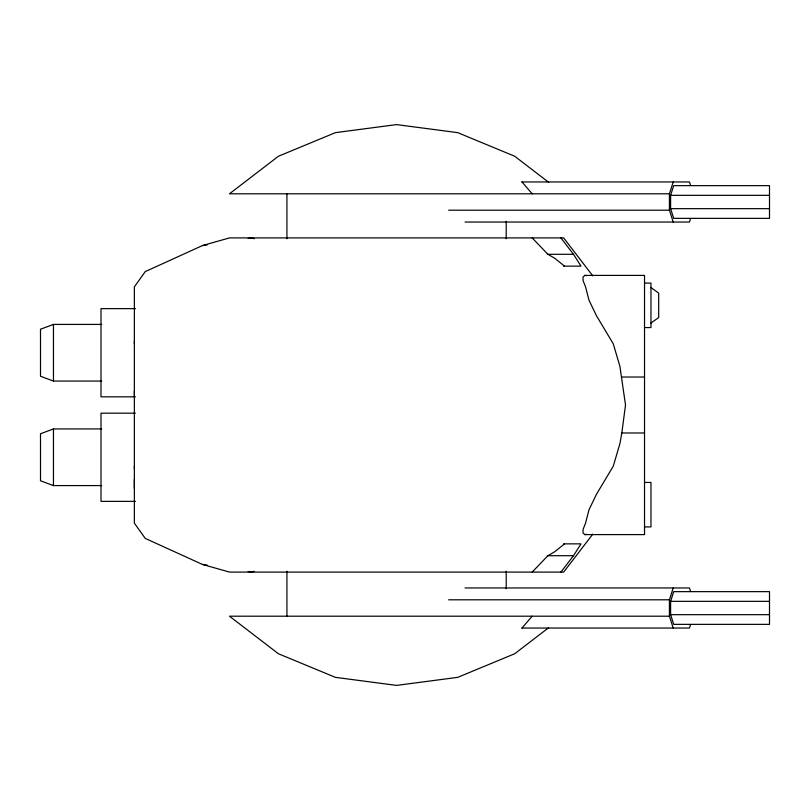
<?xml version="1.0" encoding="UTF-8"?>
<svg xmlns="http://www.w3.org/2000/svg" width="810" height="810" viewBox="0 0 810 810"><rect width="100%" height="100%" fill="white"/><g stroke="black" fill="none" stroke-linecap="round" stroke-linejoin="round"><path stroke-width="1.21" d="M134.359 466.155L134.359 523.149L145.263 538.407L202.389 564.408L229.483 572.093L563.659 572.093L592.778 534.134M134.359 341.324L134.359 468.676M286.932 238.758L286.932 193.803M506.209 238.758L506.209 221.272M621.827 432.975L625.512 405L619.903 366.312L613.281 343.845L596.484 315.748L589.012 300.257L585.549 286.851L583.139 280.797L582.997 277.131L584.739 275.4L644.527 275.4L644.527 534.6L584.739 534.6L582.997 532.869L583.139 529.203L585.549 523.149L589.012 509.743L596.484 494.252L613.281 466.155L619.903 443.688L621.827 432.975L644.527 432.975M673.221 222.041L669.424 210.195L669.424 193.803L673.221 181.956M670.609 195.331L673.707 185.642L769.5 185.642L769.5 218.356L673.707 218.356L670.609 208.666L670.609 195.331L769.5 195.331M690.596 218.487L689.462 222.041L465.041 222.041M673.221 628.044L669.424 616.197L669.424 599.805L673.221 587.959M670.609 601.334L673.707 591.644L769.5 591.644L769.5 624.358L673.707 624.358L670.609 614.668L670.609 601.334L769.5 601.334M690.596 624.49L689.462 628.044L521.822 628.044M560.905 572.093L573.48 555.701L581.013 543.854L563.558 543.854M521.974 628.044L532.18 616.197M532.18 572.093L547.894 555.701L554.83 551.681L564.519 543.854M548.674 627.689L514.715 653.751L457.731 677.352L396.566 685.402L335.411 677.352L278.417 653.751L229.483 616.197L669.424 616.197M650.967 323.018L658.692 317.571L658.692 293.078L650.967 287.631M592.778 275.866L563.659 237.907L229.483 237.907L202.389 245.592L145.263 271.593L134.359 286.851L134.359 343.845M101.736 324.415L53.46 324.415L40.5 329.225L40.5 376.245L53.46 381.065L101.736 381.065M101.736 428.935L53.46 428.935L40.5 433.755L40.5 480.775L53.46 485.585L101.736 485.585M254.219 571.283L251.869 572.093L248.154 571.516M586.693 534.306L584.739 534.6M202.389 245.592L207.34 244.822M248.154 238.484L251.869 237.907L254.219 238.717M521.822 181.956L689.462 181.956L690.596 185.51M669.424 193.803L229.483 193.803L278.417 156.249L335.411 132.648L396.566 124.598L457.731 132.648L514.715 156.249L548.674 182.311M670.609 208.666L769.5 208.666M448.639 210.195L669.424 210.195M547.327 254.299L573.48 254.299L581.013 266.146L563.558 266.146M644.527 283.075L650.967 283.075L650.967 327.564L644.527 327.564M135.472 308.64L100.997 308.64L100.997 396.829L135.472 396.829M621.827 377.025L644.527 377.025M135.472 413.171L100.997 413.171L100.997 501.36L135.472 501.36M644.527 482.436L650.967 482.436L650.967 526.925L644.527 526.925M547.327 555.701L573.48 555.701M465.041 587.959L689.462 587.959L690.596 591.513M448.639 599.805L669.424 599.805M670.609 614.668L769.5 614.668M584.739 275.4L586.693 275.694M202.389 564.408L207.34 565.178M564.519 266.146L554.83 258.319L547.894 254.299L532.18 237.907M521.974 181.956L532.18 193.803M560.905 237.907L573.48 254.299M506.209 571.242L506.209 588.728M286.932 571.242L286.932 616.197M134.359 390.926L134.359 395.675M134.359 479.307L134.359 488.44M53.46 324.415L53.46 381.065M53.46 428.935L53.46 485.585"/></g></svg>
